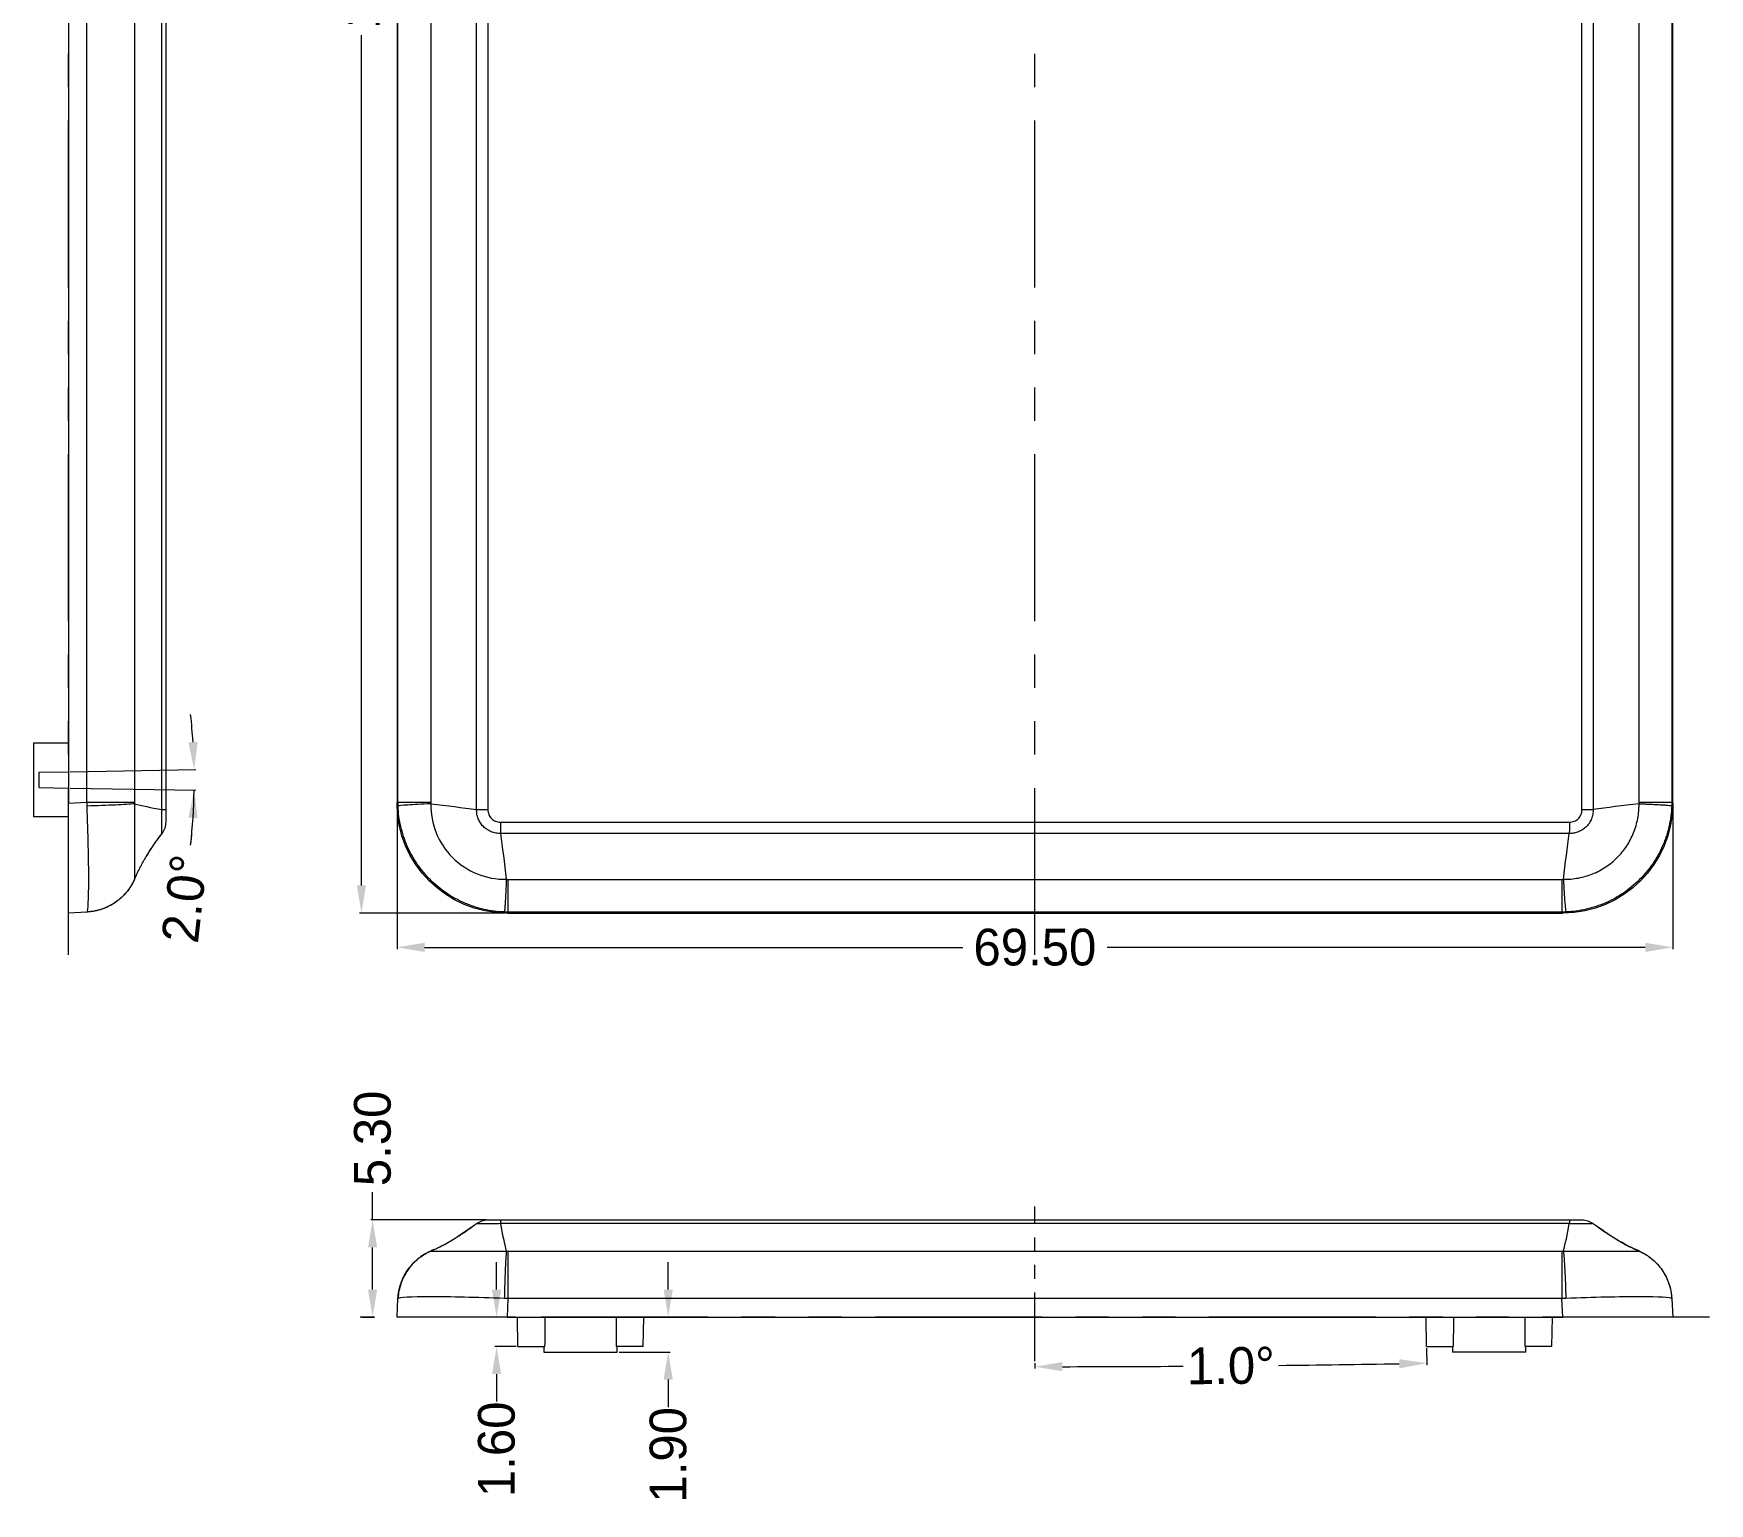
# Model space of a CAD drawing. Extents: x 33 to 501, y 235 to 402.
# Drawn here: x 41 to 132.3, y 235.1 to 315.1 of the extents above; entities that cross this region are included whole.
import ezdxf

# ---------------------------------------------------------------- set-up
doc = ezdxf.new("R2010")
doc.units = 0
doc.header["$MEASUREMENT"] = 0
doc.linetypes.add('PHANTOM', pattern=[2.5, 1.25, -0.25, 0.25, -0.25, 0.25, -0.25])
doc.layers.add('10', color=7, linetype='Continuous')
doc.dimstyles.new('2', dxfattribs={"dimtxt": 2, "dimasz": 1.5, "dimexe": 0.1, "dimexo": 0.1, "dimgap": 0.1, "dimtad": 0, "dimzin": 0, "dimdsep": 46, "dimtxsty": 'Standard', "dimcen": 0, "dimclrd": 4, "dimclre": 4, "dimclrt": 3, "dimadec": 1, "dimazin": 0, "dimtfac": 1, "dimtofl": 0, "dimtmove": 0, "dimatfit": 3, "dimfxl": 0, "dimtolj": 1, "dimtzin": 0, "dimlwd": 9, "dimlwe": 9, "dimarcsym": 0})

# ---------------------------------------------------------------- blocks, each defined once
blk = doc.blocks.new('*D10')
at = {"color": 4, "linetype": 'Continuous', "lineweight": 9}
for p, q in [((60.765, 273.111), (60.765, 265.25)), ((130.265, 273.111), (130.265, 265.25)), ((62.265, 265.35), (91.582, 265.35)), ((128.765, 265.35), (99.449, 265.35))]:
    blk.add_line(p, q, dxfattribs=at)
for points in [[(62.265, 265.6), (62.265, 265.1), (60.765, 265.35)], [(128.765, 265.6), (128.765, 265.1), (130.265, 265.35)]]:
    blk.add_solid(points, dxfattribs=at)
at = {"layer": 'Defpoints', "color": 0, "linetype": 'Continuous', "lineweight": 9}
for p in [(60.765, 273.211), (130.265, 273.211), (130.265, 265.35)]:
    blk.add_point(p, dxfattribs=at)
at = {"color": 3, "linetype": 'Continuous', "lineweight": 9, "insert": (95.515, 265.35), "char_height": 2, "attachment_point": 5}
blk.add_mtext('\\A1;69.50', dxfattribs=at)
blk = doc.blocks.new('*D11')
at = {"color": 4, "linetype": 'Continuous', "lineweight": 9}
for p, q in [((66.657, 371.72), (58.727, 371.72)), ((58.827, 370.22), (58.827, 323.903)), ((58.827, 268.72), (58.827, 315.036)), ((66.657, 267.22), (58.727, 267.22))]:
    blk.add_line(p, q, dxfattribs=at)
for points in [[(58.577, 370.22), (59.077, 370.22), (58.827, 371.72)], [(58.577, 268.72), (59.077, 268.72), (58.827, 267.22)]]:
    blk.add_solid(points, dxfattribs=at)
at = {"layer": 'Defpoints', "color": 0, "linetype": 'Continuous', "lineweight": 9}
for p in [(58.827, 371.72), (66.757, 371.72), (66.757, 267.22)]:
    blk.add_point(p, dxfattribs=at)
at = {"color": 3, "linetype": 'Continuous', "lineweight": 9, "insert": (58.827, 319.47), "char_height": 2, "attachment_point": 5, "rotation": 90}
blk.add_mtext('\\A1;104.50', dxfattribs=at)
blk = doc.blocks.new('*D29')
at = {"color": 4, "linetype": 'Continuous', "lineweight": 9}
for p, q in [((59.435, 250.509), (59.435, 252.009)), ((65.615, 250.509), (59.335, 250.509)), ((59.435, 246.709), (59.435, 249.009)), ((58.865, 245.209), (59.535, 245.209))]:
    blk.add_line(p, q, dxfattribs=at)
for points in [[(59.185, 249.009), (59.685, 249.009), (59.435, 250.509)], [(59.185, 246.709), (59.685, 246.709), (59.435, 245.209)]]:
    blk.add_solid(points, dxfattribs=at)
at = {"layer": 'Defpoints', "color": 0, "linetype": 'Continuous', "lineweight": 9}
for p in [(59.435, 250.509), (65.715, 250.509), (58.765, 245.209)]:
    blk.add_point(p, dxfattribs=at)
at = {"color": 3, "linetype": 'Continuous', "lineweight": 9, "insert": (59.435, 254.943), "char_height": 2, "attachment_point": 5, "rotation": 90}
blk.add_mtext('\\A1;5.30', dxfattribs=at)
blk = doc.blocks.new('*D30')
at = {"color": 4, "linetype": 'Continuous', "lineweight": 9}
for p, q in [((66.189, 246.709), (66.189, 248.209)), ((67.223, 245.209), (66.089, 245.209)), ((67.251, 243.609), (66.089, 243.609)), ((66.189, 242.109), (66.189, 240.609))]:
    blk.add_line(p, q, dxfattribs=at)
for points in [[(65.939, 246.709), (66.439, 246.709), (66.189, 245.209)], [(65.939, 242.109), (66.439, 242.109), (66.189, 243.609)]]:
    blk.add_solid(points, dxfattribs=at)
at = {"layer": 'Defpoints', "color": 0, "linetype": 'Continuous', "lineweight": 9}
for p in [(67.323, 245.209), (66.189, 243.609), (67.351, 243.609)]:
    blk.add_point(p, dxfattribs=at)
at = {"color": 3, "linetype": 'Continuous', "lineweight": 9, "insert": (66.189, 238.009), "char_height": 2, "attachment_point": 5, "rotation": 90}
blk.add_mtext('\\A1;1.60', dxfattribs=at)
blk = doc.blocks.new('*D31')
at = {"color": 4, "linetype": 'Continuous', "lineweight": 9}
for p, q in [((75.54, 246.709), (75.54, 248.209)), ((74.308, 245.209), (75.64, 245.209)), ((72.865, 243.309), (75.64, 243.309)), ((75.54, 241.809), (75.54, 240.309))]:
    blk.add_line(p, q, dxfattribs=at)
for points in [[(75.29, 246.709), (75.79, 246.709), (75.54, 245.209)], [(75.29, 241.809), (75.79, 241.809), (75.54, 243.309)]]:
    blk.add_solid(points, dxfattribs=at)
at = {"layer": 'Defpoints', "color": 0, "linetype": 'Continuous', "lineweight": 9}
for p in [(74.208, 245.209), (72.765, 243.309), (75.54, 243.309)]:
    blk.add_point(p, dxfattribs=at)
at = {"color": 3, "linetype": 'Continuous', "lineweight": 9, "insert": (75.54, 237.709), "char_height": 2, "attachment_point": 5, "rotation": 90}
blk.add_mtext('\\A1;1.90', dxfattribs=at)
blk = doc.blocks.new('*D32')
at = {"color": 4, "linetype": 'Continuous', "lineweight": 9}
for p, q in [((116.852, 243.51), (116.868, 242.596)), ((95.515, 242.703), (95.515, 242.409))]:
    blk.add_line(p, q, dxfattribs=at)
for start, end in [(270.070249, 270.378235), (270.621765, 270.929751)]:
    blk.add_arc((95.515, 1465.921), 1223.412, start, end, dxfattribs=at)
for points in [[(115.363, 242.92), (115.371, 242.421), (116.867, 242.696)], [(97.015, 242.26), (97.015, 242.76), (95.515, 242.509)]]:
    blk.add_solid(points, dxfattribs=at)
at = {"layer": 'Defpoints', "color": 0, "linetype": 'Continuous', "lineweight": 9}
for p in [(95.515, 251.236), (116.823, 245.209), (116.851, 243.609), (95.515, 242.803), (102.633, 242.53)]:
    blk.add_point(p, dxfattribs=at)
at = {"color": 3, "linetype": 'Continuous', "lineweight": 9, "insert": (106.191, 242.556), "char_height": 2, "attachment_point": 5, "rotation": 0.5}
blk.add_mtext('\\A1;1.0°', dxfattribs=at)
blk = doc.blocks.new('*D36')
at = {"color": 4, "linetype": 'Continuous', "lineweight": 9}
for p, q in [((42.963, 274.914), (49.814, 275.033)), ((42.963, 274.025), (49.814, 273.906))]:
    blk.add_line(p, q, dxfattribs=at)
for start, end in [(3.66919, 6.33838), (353.66017, 359), (353.66162, 356.33081)]:
    blk.add_arc((17.518, 274.47), 32.201, start, end, dxfattribs=at)
for points in [[(49.903, 276.541), (49.403, 276.52), (49.714, 275.032)], [(49.403, 272.419), (49.903, 272.399), (49.714, 273.908)]]:
    blk.add_solid(points, dxfattribs=at)
at = {"layer": 'Defpoints', "color": 0, "linetype": 'Continuous', "lineweight": 9}
for p in [(41.263, 274.884), (42.863, 274.912), (41.263, 274.055), (42.863, 274.027), (49.719, 274.657)]:
    blk.add_point(p, dxfattribs=at)
at = {"color": 3, "linetype": 'Continuous', "lineweight": 9, "insert": (49.198, 267.998), "char_height": 2, "attachment_point": 5, "rotation": 83.66017}
blk.add_mtext('\\A1;2.0°', dxfattribs=at)

msp = doc.modelspace()

# ---------------------------------------------------------------- linework, layer by layer
at = {"layer": '10', "color": 1, "linetype": 'PHANTOM', "lineweight": 9, "ltscale": 7.27234}
for p, q in [((42.863, 264.938), (42.863, 374)), ((95.515, 264.938), (95.515, 374)), ((132.265, 245.209), (58.765, 245.209))]:
    msp.add_line(p, q, dxfattribs=at)
at = {"layer": '10', "color": 7, "linetype": 'Continuous', "lineweight": 9}
for p, q in [((42.863, 365.728), (42.863, 273.211)), ((60.765, 365.728), (60.765, 273.211)), ((130.265, 273.211), (130.265, 365.728)), ((40.963, 276.47), (40.963, 274.47)), ((42.863, 276.47), (40.963, 276.47)), ((41.263, 274.884), (42.863, 274.912)), ((41.263, 274.055), (41.263, 274.884)), ((40.963, 274.47), (40.963, 272.47)), ((41.263, 274.055), (42.863, 274.027)), ((42.863, 273.211), (43.875, 273.264)), ((42.863, 267.22), (42.863, 273.211)), ((60.765, 273.211), (60.818, 273.264)), ((130.212, 273.264), (130.265, 273.211)), ((40.963, 272.47), (42.863, 272.47)), ((43.875, 267.273), (42.863, 267.22)), ((66.81, 267.273), (66.757, 267.22)), ((66.757, 267.22), (124.273, 267.22)), ((124.273, 267.22), (124.22, 267.273)), ((62.6, 248.807), (62.601, 248.808)), ((62.6, 248.807), (62.6, 248.807)), ((60.765, 245.209), (60.818, 246.221)), ((66.81, 246.221), (66.757, 245.209)), ((124.273, 245.209), (124.22, 246.221)), ((130.212, 246.221), (130.265, 245.209)), ((66.757, 245.209), (60.765, 245.209)), ((66.757, 245.209), (124.273, 245.209)), ((67.351, 243.609), (67.323, 245.209)), ((74.18, 243.609), (74.208, 245.209)), ((116.851, 243.609), (116.823, 245.209)), ((123.68, 243.609), (123.708, 245.209)), ((130.265, 245.209), (124.273, 245.209)), ((67.351, 243.609), (68.809, 243.609)), ((68.765, 243.609), (68.765, 243.309)), ((68.765, 243.309), (72.765, 243.309)), ((74.18, 243.609), (72.722, 243.609)), ((72.765, 243.309), (72.765, 243.609)), ((116.851, 243.609), (118.309, 243.609)), ((118.265, 243.609), (118.265, 243.309)), ((122.265, 243.309), (118.265, 243.309)), ((123.68, 243.609), (122.222, 243.609)), ((122.265, 243.309), (122.265, 243.609))]:
    msp.add_line(p, q, dxfattribs=at)
at = {"layer": '10', "color": 1, "linetype": 'PHANTOM', "lineweight": 9, "ltscale": 3}
msp.add_line((95.515, 242.803), (95.515, 251.236), dxfattribs=at)
at = {"layer": '10', "color": 7, "linetype": 'Continuous', "lineweight": 9, "extrusion": (0, 0, -1)}
for centre, major_axis in [((66.773, 273.228), (-4.254, -4.254)), ((124.257, 273.228), (4.254, -4.254))]:
    msp.add_ellipse(centre, major_axis=major_axis, ratio=0.997265, start_param=5.499157, end_param=7.067214, dxfattribs=at)
at = {"layer": '10', "color": 7, "linetype": 'Continuous', "lineweight": 9}
for centre, start_param, end_param in [((70.765, 219.865), 1.347752, 1.362048), ((70.765, 219.865), 4.921137, 4.935433), ((120.265, 219.865), 1.347752, 1.362048), ((120.265, 219.865), 4.921137, 4.935433)]:
    msp.add_ellipse(centre, major_axis=(0, 114.58), ratio=0.017455, start_param=start_param, end_param=end_param, dxfattribs=at)
for points, knots in [([(43.875, 273.264), (43.875, 283.306), (43.875, 293.348), (43.875, 303.39), (43.875, 324.151), (43.875, 344.913), (43.875, 365.675)], [0, 0, 0, 0, 0.325994, 0.325994, 0.325994, 1, 1, 1, 1]), ([(46.461, 365.675), (46.461, 363.705), (46.461, 361.734), (46.461, 359.764), (46.461, 351.764), (46.461, 343.764), (46.461, 335.764), (46.461, 327.764), (46.461, 319.764), (46.461, 311.764), (46.461, 298.931), (46.461, 286.098), (46.461, 273.264)], [0, 0, 0, 0, 0.06396, 0.06396, 0.06396, 0.323671, 0.323671, 0.323671, 0.583382, 0.583382, 0.583382, 1, 1, 1, 1]), ([(47.953, 272.856), (47.953, 273.522), (47.953, 274.189), (47.953, 274.856), (47.953, 277.522), (47.953, 280.189), (47.953, 282.856), (47.953, 293.522), (47.953, 304.189), (47.953, 314.856), (47.953, 323.394), (47.953, 331.932), (47.953, 340.47), (47.953, 349.008), (47.953, 357.546), (47.953, 366.083)], [0, 0, 0, 0, 0.021453, 0.021453, 0.021453, 0.107264, 0.107264, 0.107264, 0.45051, 0.45051, 0.45051, 0.725255, 0.725255, 0.725255, 1, 1, 1, 1]), ([(48.163, 366.089), (48.163, 357.492), (48.163, 348.895), (48.163, 340.299), (48.163, 317.816), (48.163, 295.333), (48.163, 272.851)], [0, 0, 0, 0, 0.276602, 0.276602, 0.276602, 1, 1, 1, 1]), ([(60.818, 273.264), (60.818, 283.306), (60.818, 293.348), (60.818, 303.39), (60.818, 324.151), (60.818, 344.913), (60.818, 365.675)], [0, 0, 0, 0, 0.325994, 0.325994, 0.325994, 1, 1, 1, 1]), ([(62.6, 365.675), (62.6, 363.705), (62.6, 361.734), (62.6, 359.764), (62.6, 351.764), (62.6, 343.764), (62.6, 335.764), (62.6, 327.764), (62.6, 319.764), (62.6, 311.764), (62.6, 298.931), (62.6, 286.098), (62.6, 273.264)], [0, 0, 0, 0, 0.06396, 0.06396, 0.06396, 0.323671, 0.323671, 0.323671, 0.583382, 0.583382, 0.583382, 1, 1, 1, 1]), ([(65.102, 272.856), (65.102, 273.522), (65.102, 274.189), (65.102, 274.856), (65.102, 277.522), (65.102, 280.189), (65.102, 282.856), (65.102, 293.522), (65.102, 304.189), (65.102, 314.856), (65.102, 323.394), (65.102, 331.932), (65.102, 340.47), (65.102, 349.008), (65.102, 357.546), (65.102, 366.083)], [0, 0, 0, 0, 0.021453, 0.021453, 0.021453, 0.107264, 0.107264, 0.107264, 0.45051, 0.45051, 0.45051, 0.725255, 0.725255, 0.725255, 1, 1, 1, 1]), ([(65.715, 366.089), (65.715, 357.492), (65.715, 348.895), (65.715, 340.299), (65.715, 317.816), (65.715, 295.333), (65.715, 272.851)], [0, 0, 0, 0, 0.276602, 0.276602, 0.276602, 1, 1, 1, 1]), ([(125.315, 272.851), (125.315, 281.447), (125.315, 290.044), (125.315, 298.641), (125.315, 321.123), (125.315, 343.606), (125.315, 366.089)], [0, 0, 0, 0, 0.276602, 0.276602, 0.276602, 1, 1, 1, 1]), ([(125.928, 366.083), (125.928, 365.417), (125.928, 364.75), (125.928, 364.083), (125.928, 361.417), (125.928, 358.75), (125.928, 356.083), (125.928, 345.417), (125.928, 334.75), (125.928, 324.083), (125.928, 315.546), (125.928, 307.008), (125.928, 298.47), (125.928, 289.932), (125.928, 281.394), (125.928, 272.856)], [0, 0, 0, 0, 0.021453, 0.021453, 0.021453, 0.107264, 0.107264, 0.107264, 0.45051, 0.45051, 0.45051, 0.725255, 0.725255, 0.725255, 1, 1, 1, 1]), ([(128.43, 273.264), (128.43, 275.235), (128.43, 277.205), (128.43, 279.175), (128.43, 287.175), (128.43, 295.175), (128.43, 303.175), (128.43, 311.175), (128.43, 319.175), (128.43, 327.175), (128.43, 340.008), (128.43, 352.842), (128.43, 365.675)], [0, 0, 0, 0, 0.06396, 0.06396, 0.06396, 0.323671, 0.323671, 0.323671, 0.583382, 0.583382, 0.583382, 1, 1, 1, 1]), ([(130.212, 365.675), (130.212, 355.633), (130.212, 345.591), (130.212, 335.55), (130.212, 314.788), (130.212, 294.026), (130.212, 273.264)], [0, 0, 0, 0, 0.325994, 0.325994, 0.325994, 1, 1, 1, 1]), ([(43.875, 273.264), (44.15, 273.264), (44.423, 273.264), (44.944, 273.264), (45.193, 273.264), (45.646, 273.264), (45.852, 273.264), (46.203, 273.264), (46.349, 273.264), (46.461, 273.264)], [0, 0, 0, 0, 0.25, 0.25, 0.5, 0.5, 0.75, 0.75, 1, 1, 1, 1]), ([(43.88, 267.276), (43.935, 267.329), (43.972, 267.959), (43.972, 270.093), (43.937, 271.539), (43.881, 273.046)], [0, 0, 0, 0, 0.5, 0.5, 1, 1, 1, 1]), ([(46.462, 273.175), (46.24, 273.15), (45.876, 273.125), (44.971, 273.08), (44.431, 273.06), (43.881, 273.046)], [0, 0, 0, 0, 0.5, 0.5, 1, 1, 1, 1]), ([(46.461, 273.264), (46.461, 273.235), (46.461, 273.205), (46.461, 273.182), (46.461, 273.177), (46.461, 273.173), (46.461, 273.168)], [0, 0, 0, 0, 0.99933, 0.99933, 0.99933, 1, 1, 1, 1]), ([(46.462, 273.175), (46.462, 273.166), (46.462, 273.158), (46.462, 273.14), (46.462, 273.115), (46.462, 273.055), (46.462, 273.004), (46.463, 272.902), (46.463, 272.833), (46.463, 272.63), (46.463, 272.496), (46.463, 272.099), (46.463, 271.841), (46.463, 271.463), (46.463, 271.338), (46.463, 271.099), (46.463, 270.983), (46.463, 270.647), (46.463, 270.438), (46.463, 270.148), (46.463, 270.056), (46.463, 269.884), (46.463, 269.803), (46.463, 269.58), (46.463, 269.455), (46.463, 269.303), (46.463, 269.259), (46.463, 269.182), (46.463, 269.151), (46.463, 269.077), (46.463, 269.049), (46.462, 269.058)], [0, 0, 0, 0, 0.003906, 0.003906, 0.007812, 0.015625, 0.03125, 0.03125, 0.0625, 0.0625, 0.125, 0.125, 0.25, 0.25, 0.3125, 0.3125, 0.375, 0.375, 0.5, 0.5, 0.5625, 0.5625, 0.625, 0.625, 0.75, 0.75, 0.8125, 0.8125, 0.875, 0.875, 1, 1, 1, 1]), ([(60.818, 273.264), (60.833, 273.264), (60.885, 273.264), (61.063, 273.264), (61.187, 273.264), (61.5, 273.264), (61.688, 273.264), (62.112, 273.264), (62.348, 273.264), (62.6, 273.264)], [0, 0, 0, 0, 0.25, 0.25, 0.5, 0.5, 0.75, 0.75, 1, 1, 1, 1]), ([(62.603, 273.175), (62.1, 273.15), (61.661, 273.125), (61.036, 273.08), (60.852, 273.06), (60.823, 273.046)], [0, 0, 0, 0, 0.5, 0.5, 1, 1, 1, 1]), ([(66.611, 267.276), (66.234, 267.289), (65.864, 267.338), (65.318, 267.461), (65.137, 267.511), (64.869, 267.599), (64.779, 267.63), (64.604, 267.697), (64.517, 267.732), (64.088, 267.919), (63.762, 268.098), (63.298, 268.413), (63.147, 268.526), (62.856, 268.766), (62.716, 268.893), (62.315, 269.293), (62.077, 269.581), (61.762, 270.042), (61.663, 270.2), (61.482, 270.528), (61.398, 270.698), (61.172, 271.214), (61.055, 271.567), (60.929, 272.112), (60.896, 272.296), (60.846, 272.669), (60.83, 272.857), (60.823, 273.046)], [0, 0, 0, 0, 0.125, 0.125, 0.1875, 0.1875, 0.21875, 0.21875, 0.25, 0.25, 0.375, 0.375, 0.4375, 0.4375, 0.5, 0.5, 0.625, 0.625, 0.6875, 0.6875, 0.75, 0.75, 0.875, 0.875, 0.9375, 0.9375, 1, 1, 1, 1]), ([(62.6, 273.264), (62.6, 273.235), (62.6, 273.205), (62.601, 273.182), (62.601, 273.177), (62.601, 273.173), (62.601, 273.168)], [0, 0, 0, 0, 0.99933, 0.99933, 0.99933, 1, 1, 1, 1]), ([(62.603, 273.175), (62.614, 272.628), (62.696, 272.093), (63.102, 271.085), (63.4, 270.631), (64.559, 269.471), (65.628, 269.041), (66.72, 269.058)], [0, 0, 0, 0, 0.25, 0.25, 0.5, 0.5, 1, 1, 1, 1]), ([(124.31, 269.058), (124.447, 269.056), (124.584, 269.06), (124.855, 269.084), (124.989, 269.102), (125.386, 269.176), (125.644, 269.252), (126.022, 269.404), (126.146, 269.461), (126.386, 269.587), (126.502, 269.656), (126.838, 269.878), (127.047, 270.048), (127.337, 270.337), (127.429, 270.438), (127.601, 270.65), (127.682, 270.76), (127.905, 271.098), (128.03, 271.336), (128.181, 271.712), (128.226, 271.84), (128.302, 272.102), (128.334, 272.234), (128.383, 272.499), (128.401, 272.633), (128.419, 272.835), (128.425, 272.936), (128.427, 273.055), (128.428, 273.115), (128.428, 273.14), (128.427, 273.158), (128.427, 273.166), (128.427, 273.175)], [0, 0, 0, 0, 0.0625, 0.0625, 0.125, 0.125, 0.25, 0.25, 0.3125, 0.3125, 0.375, 0.375, 0.5, 0.5, 0.5625, 0.5625, 0.625, 0.625, 0.75, 0.75, 0.8125, 0.8125, 0.875, 0.875, 0.9375, 0.9375, 0.96875, 0.984375, 0.992188, 0.996094, 0.996094, 1, 1, 1, 1]), ([(130.209, 273.066), (130.195, 272.689), (130.147, 272.318), (130.023, 271.772), (129.974, 271.591), (129.886, 271.323), (129.854, 271.234), (129.788, 271.058), (129.752, 270.971), (129.566, 270.543), (129.387, 270.216), (129.072, 269.752), (128.959, 269.601), (128.719, 269.31), (128.592, 269.171), (128.192, 268.77), (127.904, 268.531), (127.443, 268.216), (127.285, 268.118), (126.957, 267.936), (126.787, 267.852), (126.271, 267.626), (125.918, 267.509), (125.373, 267.384), (125.189, 267.35), (124.816, 267.3), (124.627, 267.284), (124.439, 267.277)], [0, 0, 0, 0, 0.125, 0.125, 0.1875, 0.1875, 0.21875, 0.21875, 0.25, 0.25, 0.375, 0.375, 0.4375, 0.4375, 0.5, 0.5, 0.625, 0.625, 0.6875, 0.6875, 0.75, 0.75, 0.875, 0.875, 0.9375, 0.9375, 1, 1, 1, 1]), ([(128.429, 273.168), (128.429, 273.173), (128.429, 273.177), (128.429, 273.182), (128.43, 273.205), (128.43, 273.235), (128.43, 273.264)], [0, 0, 0, 0, 0.00067, 0.00067, 0.00067, 1, 1, 1, 1]), ([(128.429, 273.175), (128.516, 273.171), (128.699, 273.163), (128.971, 273.151), (129.25, 273.137), (129.524, 273.122), (129.777, 273.107), (129.991, 273.092), (130.153, 273.077), (130.19, 273.07), (130.209, 273.066)], [0, 0, 0, 0, 0.086884, 0.184666, 0.293344, 0.412913, 0.543368, 0.684704, 0.836917, 1, 1, 1, 1]), ([(128.43, 273.264), (128.682, 273.264), (128.919, 273.264), (129.343, 273.264), (129.53, 273.264), (129.843, 273.264), (129.968, 273.264), (130.145, 273.264), (130.198, 273.264), (130.212, 273.264)], [0, 0, 0, 0, 0.25, 0.25, 0.5, 0.5, 0.75, 0.75, 1, 1, 1, 1]), ([(47.954, 271.558), (47.95, 271.587), (47.949, 271.631), (47.948, 271.696), (47.947, 271.755), (47.947, 271.833), (47.947, 271.925), (47.947, 272.039), (47.948, 272.179), (47.949, 272.329), (47.949, 272.459), (47.951, 272.599), (47.952, 272.739), (47.953, 272.778), (47.953, 272.817), (47.954, 272.849), (47.954, 272.853), (47.954, 272.858), (47.954, 272.862)], [0, 0, 0, 0, 0.308953, 0.308953, 0.308953, 0.499345, 0.499345, 0.499345, 0.737901, 0.737901, 0.737901, 0.943916, 0.943916, 0.943916, 0.999971, 0.999971, 0.999971, 1, 1, 1, 1]), ([(47.954, 272.856), (48.021, 272.855), (48.074, 272.854), (48.109, 272.853), (48.139, 272.853), (48.156, 272.852), (48.16, 272.851), (48.164, 272.85)], [0, 0, 0, 0, 0.501081, 0.501081, 0.501081, 0.924763, 1, 1, 1, 1]), ([(48.163, 272.17), (48.163, 272.115), (48.158, 272.06), (48.14, 271.952), (48.127, 271.898), (48.073, 271.741), (48.022, 271.645), (47.954, 271.558)], [0, 0, 0, 0, 0.25, 0.25, 0.5, 0.5, 1, 1, 1, 1]), ([(48.163, 272.851), (48.163, 272.829), (48.163, 272.808), (48.163, 272.786), (48.163, 272.713), (48.163, 272.639), (48.163, 272.572), (48.163, 272.495), (48.163, 272.423), (48.163, 272.364), (48.163, 272.316), (48.163, 272.276), (48.163, 272.246), (48.163, 272.211), (48.163, 272.188), (48.163, 272.178), (48.163, 272.173), (48.163, 272.169)], [0, 0, 0, 0, 0.059419, 0.059419, 0.059419, 0.26576, 0.26576, 0.26576, 0.500643, 0.500643, 0.500643, 0.687204, 0.687204, 0.687204, 0.897282, 0.897282, 1, 1, 1, 1]), ([(66.401, 271.558), (66.315, 271.555), (66.228, 271.561), (66.059, 271.591), (65.977, 271.614), (65.818, 271.677), (65.74, 271.717), (65.597, 271.811), (65.53, 271.864), (65.408, 271.987), (65.355, 272.053), (65.262, 272.196), (65.223, 272.272), (65.16, 272.432), (65.136, 272.514), (65.107, 272.683), (65.1, 272.77), (65.103, 272.856)], [0, 0, 0, 0, 0.125, 0.125, 0.25, 0.25, 0.375, 0.375, 0.5, 0.5, 0.625, 0.625, 0.75, 0.75, 0.875, 0.875, 1, 1, 1, 1]), ([(65.103, 272.856), (65.191, 272.855), (65.287, 272.854), (65.444, 272.853), (65.497, 272.852), (65.605, 272.852), (65.661, 272.851), (65.715, 272.851)], [0, 0, 0, 0, 0.5, 0.5, 0.75, 0.75, 1, 1, 1, 1]), ([(65.715, 272.851), (65.714, 272.805), (65.718, 272.76), (65.734, 272.672), (65.746, 272.629), (65.78, 272.546), (65.8, 272.506), (65.849, 272.431), (65.877, 272.396), (65.941, 272.332), (65.976, 272.304), (66.051, 272.255), (66.091, 272.234), (66.174, 272.201), (66.217, 272.189), (66.306, 272.172), (66.351, 272.169), (66.396, 272.17)], [0, 0, 0, 0, 0.125, 0.125, 0.25, 0.25, 0.375, 0.375, 0.5, 0.5, 0.625, 0.625, 0.75, 0.75, 0.875, 0.875, 1, 1, 1, 1]), ([(66.396, 272.17), (66.397, 272.115), (66.397, 272.06), (66.398, 271.952), (66.398, 271.898), (66.4, 271.741), (66.401, 271.645), (66.401, 271.558)], [0, 0, 0, 0, 0.25, 0.25, 0.5, 0.5, 1, 1, 1, 1]), ([(66.396, 272.17), (74.993, 272.17), (83.589, 272.17), (92.186, 272.17), (103.002, 272.17), (113.818, 272.17), (124.634, 272.17)], [0, 0, 0, 0, 0.442836, 0.442836, 0.442836, 1, 1, 1, 1]), ([(125.927, 272.856), (125.93, 272.77), (125.924, 272.683), (125.894, 272.513), (125.87, 272.431), (125.808, 272.272), (125.768, 272.195), (125.674, 272.051), (125.62, 271.985), (125.498, 271.863), (125.431, 271.809), (125.289, 271.717), (125.213, 271.677), (125.053, 271.614), (124.97, 271.591), (124.802, 271.561), (124.715, 271.555), (124.629, 271.558)], [0, 0, 0, 0, 0.125, 0.125, 0.25, 0.25, 0.375, 0.375, 0.5, 0.5, 0.625, 0.625, 0.75, 0.75, 0.875, 0.875, 1, 1, 1, 1]), ([(124.634, 272.17), (124.634, 272.115), (124.633, 272.06), (124.632, 271.952), (124.632, 271.898), (124.631, 271.741), (124.63, 271.645), (124.629, 271.558)], [0, 0, 0, 0, 0.25, 0.25, 0.5, 0.5, 1, 1, 1, 1]), ([(124.634, 272.17), (124.679, 272.169), (124.725, 272.172), (124.813, 272.189), (124.856, 272.201), (124.939, 272.234), (124.979, 272.255), (125.054, 272.303), (125.089, 272.331), (125.153, 272.395), (125.181, 272.43), (125.23, 272.505), (125.251, 272.546), (125.284, 272.629), (125.296, 272.672), (125.313, 272.76), (125.316, 272.805), (125.315, 272.851)], [0, 0, 0, 0, 0.125, 0.125, 0.25, 0.25, 0.375, 0.375, 0.5, 0.5, 0.625, 0.625, 0.75, 0.75, 0.875, 0.875, 1, 1, 1, 1]), ([(125.315, 272.851), (125.37, 272.851), (125.425, 272.852), (125.533, 272.852), (125.586, 272.853), (125.743, 272.854), (125.84, 272.855), (125.927, 272.856)], [0, 0, 0, 0, 0.25, 0.25, 0.5, 0.5, 1, 1, 1, 1]), ([(124.629, 271.557), (123.962, 271.557), (123.296, 271.557), (122.629, 271.557), (119.962, 271.557), (117.296, 271.557), (114.629, 271.557), (109.296, 271.557), (103.962, 271.557), (98.629, 271.557), (93.258, 271.557), (87.886, 271.557), (82.515, 271.557), (79.358, 271.557), (76.201, 271.557), (73.044, 271.557), (70.829, 271.557), (68.615, 271.557), (66.401, 271.557)], [0, 0, 0, 0, 0.034348, 0.034348, 0.034348, 0.17174, 0.17174, 0.17174, 0.446523, 0.446523, 0.446523, 0.723262, 0.723262, 0.723262, 0.885927, 0.885927, 0.885927, 1, 1, 1, 1]), ([(46.461, 269.054), (46.349, 268.803), (46.203, 268.566), (45.852, 268.142), (45.646, 267.954), (45.193, 267.642), (44.944, 267.517), (44.423, 267.34), (44.15, 267.287), (43.875, 267.273)], [0, 0, 0, 0, 0.25, 0.25, 0.5, 0.5, 0.75, 0.75, 1, 1, 1, 1]), ([(46.461, 269.055), (46.456, 269.043), (46.445, 269.018), (46.427, 268.98), (46.408, 268.942), (46.389, 268.903), (46.368, 268.864), (46.347, 268.824), (46.325, 268.784), (46.301, 268.744), (46.277, 268.703), (46.251, 268.662), (46.224, 268.621), (46.197, 268.579), (46.168, 268.538), (46.138, 268.496), (46.106, 268.454), (46.074, 268.412), (46.04, 268.37), (46.005, 268.328), (45.968, 268.286), (45.93, 268.244), (45.891, 268.202), (45.851, 268.16), (45.809, 268.118), (45.765, 268.077), (45.721, 268.036), (45.675, 267.996), (45.627, 267.956), (45.578, 267.916), (45.527, 267.877), (45.475, 267.839), (45.422, 267.801), (45.367, 267.764), (45.31, 267.728), (45.252, 267.692), (45.193, 267.658), (45.131, 267.624), (45.069, 267.592), (45.005, 267.561), (44.939, 267.531), (44.872, 267.502), (44.804, 267.474), (44.734, 267.448), (44.663, 267.424), (44.59, 267.401), (44.516, 267.379), (44.441, 267.359), (44.364, 267.342), (44.287, 267.326), (44.208, 267.311), (44.127, 267.299), (44.046, 267.289), (43.964, 267.281), (43.908, 267.278), (43.88, 267.276)], [0, 0, 0, 0, 0.012409, 0.025067, 0.037973, 0.051128, 0.064531, 0.078183, 0.092082, 0.106231, 0.120628, 0.135273, 0.150166, 0.165308, 0.180699, 0.196338, 0.212225, 0.228361, 0.244745, 0.261377, 0.278258, 0.295387, 0.312765, 0.330391, 0.348266, 0.366388, 0.38476, 0.403379, 0.422247, 0.441364, 0.460729, 0.480342, 0.500204, 0.520314, 0.540672, 0.561279, 0.582134, 0.603238, 0.62459, 0.64619, 0.668039, 0.690136, 0.712481, 0.735075, 0.757917, 0.781008, 0.804347, 0.827934, 0.85177, 0.875854, 0.900187, 0.924767, 0.949597, 0.974674, 1, 1, 1, 1]), ([(66.72, 269.055), (66.717, 268.969), (66.709, 268.786), (66.696, 268.514), (66.683, 268.235), (66.668, 267.961), (66.653, 267.708), (66.637, 267.493), (66.623, 267.332), (66.615, 267.295), (66.611, 267.276)], [0, 0, 0, 0, 0.086884, 0.184666, 0.293344, 0.412913, 0.543368, 0.684704, 0.836917, 1, 1, 1, 1]), ([(66.714, 269.056), (66.718, 269.056), (66.723, 269.055), (66.727, 269.055), (66.75, 269.055), (66.78, 269.054), (66.81, 269.054)], [0, 0, 0, 0, 0.00067, 0.00067, 0.00067, 1, 1, 1, 1]), ([(66.81, 269.054), (68.78, 269.054), (70.75, 269.054), (72.721, 269.054), (80.721, 269.054), (88.721, 269.054), (96.721, 269.054), (105.887, 269.054), (115.054, 269.054), (124.22, 269.054)], [0, 0, 0, 0, 0.102953, 0.102953, 0.102953, 0.520995, 0.520995, 0.520995, 1, 1, 1, 1]), ([(66.81, 269.054), (66.81, 268.803), (66.81, 268.566), (66.81, 268.142), (66.81, 267.954), (66.81, 267.642), (66.81, 267.517), (66.81, 267.34), (66.81, 267.287), (66.81, 267.273)], [0, 0, 0, 0, 0.25, 0.25, 0.5, 0.5, 0.75, 0.75, 1, 1, 1, 1]), ([(124.22, 269.054), (124.25, 269.054), (124.28, 269.055), (124.303, 269.055), (124.308, 269.055), (124.312, 269.056), (124.317, 269.056)], [0, 0, 0, 0, 0.99933, 0.99933, 0.99933, 1, 1, 1, 1]), ([(124.22, 269.054), (124.22, 268.803), (124.22, 268.566), (124.22, 268.142), (124.22, 267.954), (124.22, 267.642), (124.22, 267.517), (124.22, 267.34), (124.22, 267.287), (124.22, 267.273)], [0, 0, 0, 0, 0.25, 0.25, 0.5, 0.5, 0.75, 0.75, 1, 1, 1, 1]), ([(124.31, 269.058), (124.335, 268.555), (124.36, 268.115), (124.405, 267.49), (124.425, 267.306), (124.439, 267.277)], [0, 0, 0, 0, 0.5, 0.5, 1, 1, 1, 1]), ([(124.22, 267.273), (114.179, 267.273), (104.137, 267.273), (94.095, 267.273), (90.239, 267.273), (86.383, 267.273), (82.528, 267.273), (77.288, 267.273), (72.049, 267.273), (66.81, 267.273)], [0, 0, 0, 0, 0.524734, 0.524734, 0.524734, 0.726224, 0.726224, 0.726224, 1, 1, 1, 1]), ([(66.408, 250.301), (66.403, 250.3), (66.399, 250.3), (66.394, 250.3), (66.332, 250.299), (66.263, 250.299), (66.195, 250.298), (66.054, 250.296), (65.914, 250.295), (65.787, 250.295), (65.671, 250.294), (65.562, 250.294), (65.47, 250.294), (65.356, 250.294), (65.263, 250.294), (65.201, 250.295), (65.146, 250.296), (65.122, 250.297), (65.118, 250.297), (65.112, 250.298), (65.094, 250.299), (65.099, 250.299), (65.103, 250.3), (65.107, 250.302), (65.112, 250.304)], [0, 0, 0, 0, 0.000029, 0.000029, 0.000029, 0.099778, 0.099778, 0.099778, 0.308953, 0.308953, 0.308953, 0.499345, 0.499345, 0.499345, 0.737901, 0.737901, 0.737901, 0.943916, 0.943916, 0.943916, 0.999971, 0.999971, 0.999971, 1, 1, 1, 1]), ([(65.103, 250.3), (65.191, 250.368), (65.287, 250.42), (65.444, 250.474), (65.497, 250.487), (65.605, 250.505), (65.661, 250.509), (65.715, 250.509)], [0, 0, 0, 0, 0.5, 0.5, 0.75, 0.75, 1, 1, 1, 1]), ([(65.715, 250.509), (65.741, 250.509), (65.77, 250.509), (65.802, 250.509), (65.85, 250.509), (65.909, 250.509), (65.956, 250.509), (66.012, 250.509), (66.071, 250.509), (66.138, 250.509), (66.211, 250.509), (66.285, 250.509), (66.322, 250.509), (66.359, 250.509), (66.396, 250.509)], [0, 0, 0, 0, 0.26576, 0.26576, 0.500643, 0.500643, 0.500643, 0.687204, 0.687204, 0.687204, 0.897282, 0.897282, 0.897282, 1, 1, 1, 1]), ([(66.394, 250.509), (66.4, 250.512), (66.397, 250.503), (66.398, 250.487), (66.398, 250.474), (66.4, 250.42), (66.401, 250.368), (66.401, 250.3)], [0, 0, 0, 0, 0.25, 0.25, 0.5, 0.5, 1, 1, 1, 1]), ([(66.396, 250.509), (74.993, 250.509), (83.589, 250.509), (92.186, 250.509), (103.002, 250.509), (113.818, 250.509), (124.634, 250.509)], [0, 0, 0, 0, 0.442836, 0.442836, 0.442836, 1, 1, 1, 1]), ([(124.629, 250.3), (123.962, 250.3), (123.296, 250.3), (122.629, 250.3), (119.962, 250.3), (117.296, 250.3), (114.629, 250.3), (109.296, 250.3), (103.962, 250.3), (98.629, 250.3), (93.258, 250.3), (87.886, 250.3), (82.515, 250.3), (79.358, 250.3), (76.201, 250.3), (73.044, 250.3), (70.829, 250.3), (68.615, 250.3), (66.401, 250.3)], [0, 0, 0, 0, 0.034348, 0.034348, 0.034348, 0.17174, 0.17174, 0.17174, 0.446523, 0.446523, 0.446523, 0.723262, 0.723262, 0.723262, 0.885927, 0.885927, 0.885927, 1, 1, 1, 1]), ([(125.927, 250.3), (125.898, 250.296), (125.854, 250.295), (125.789, 250.295), (125.73, 250.294), (125.652, 250.294), (125.56, 250.294), (125.446, 250.294), (125.305, 250.294), (125.156, 250.295), (125.026, 250.296), (124.886, 250.297), (124.745, 250.299), (124.707, 250.299), (124.668, 250.3), (124.636, 250.3), (124.631, 250.3), (124.627, 250.3), (124.622, 250.301)], [0, 0, 0, 0, 0.308953, 0.308953, 0.308953, 0.499345, 0.499345, 0.499345, 0.737901, 0.737901, 0.737901, 0.943916, 0.943916, 0.943916, 0.999971, 0.999971, 0.999971, 1, 1, 1, 1]), ([(124.636, 250.509), (124.63, 250.512), (124.633, 250.503), (124.632, 250.487), (124.632, 250.474), (124.631, 250.42), (124.63, 250.368), (124.629, 250.3)], [0, 0, 0, 0, 0.25, 0.25, 0.5, 0.5, 1, 1, 1, 1]), ([(124.634, 250.509), (124.656, 250.509), (124.677, 250.509), (124.699, 250.509), (124.772, 250.509), (124.845, 250.509), (124.913, 250.509), (124.99, 250.509), (125.062, 250.509), (125.121, 250.509), (125.169, 250.509), (125.208, 250.509), (125.239, 250.509), (125.274, 250.509), (125.297, 250.509), (125.307, 250.509), (125.312, 250.509), (125.316, 250.509)], [0, 0, 0, 0, 0.059419, 0.059419, 0.059419, 0.26576, 0.26576, 0.26576, 0.500643, 0.500643, 0.500643, 0.687205, 0.687205, 0.687205, 0.897282, 0.897282, 1, 1, 1, 1]), ([(125.315, 250.509), (125.37, 250.509), (125.425, 250.505), (125.533, 250.487), (125.586, 250.474), (125.743, 250.42), (125.84, 250.368), (125.927, 250.3)], [0, 0, 0, 0, 0.25, 0.25, 0.5, 0.5, 1, 1, 1, 1]), ([(60.818, 246.221), (60.833, 246.496), (60.885, 246.769), (61.063, 247.291), (61.187, 247.539), (61.5, 247.993), (61.688, 248.198), (61.899, 248.373), (61.902, 248.376), (61.905, 248.379)], [0, 0, 0, 0, 0.33271, 0.33271, 0.665419, 0.665419, 0.998129, 0.998129, 1, 1, 1, 1]), ([(62.603, 248.809), (62.352, 248.698), (62.116, 248.552), (61.692, 248.201), (61.504, 247.997), (61.192, 247.544), (61.067, 247.296), (60.89, 246.775), (60.837, 246.502), (60.823, 246.228)], [0, 0, 0, 0, 0.25, 0.25, 0.5, 0.5, 0.75, 0.75, 1, 1, 1, 1]), ([(62.605, 248.809), (62.598, 248.809), (62.648, 248.809), (62.722, 248.809), (62.797, 248.81), (62.949, 248.81), (63.007, 248.81), (63.133, 248.81), (63.201, 248.81), (63.423, 248.81), (63.593, 248.81), (63.883, 248.81), (63.984, 248.81), (64.195, 248.81), (64.305, 248.81), (64.644, 248.81), (64.882, 248.81), (65.257, 248.81), (65.386, 248.81), (65.648, 248.809), (65.779, 248.809), (66.178, 248.809), (66.447, 248.809), (66.72, 248.809)], [0, 0, 0, 0, 0.015625, 0.125, 0.25, 0.25, 0.3125, 0.3125, 0.375, 0.375, 0.5, 0.5, 0.5625, 0.5625, 0.625, 0.625, 0.75, 0.75, 0.8125, 0.8125, 0.875, 0.875, 1, 1, 1, 1]), ([(66.72, 248.808), (66.717, 248.767), (66.709, 248.68), (66.696, 248.505), (66.683, 248.28), (66.668, 247.994), (66.653, 247.645), (66.637, 247.23), (66.623, 246.751), (66.615, 246.406), (66.611, 246.227)], [0, 0, 0, 0, 0.086884, 0.184666, 0.293344, 0.412913, 0.543368, 0.684704, 0.836917, 1, 1, 1, 1]), ([(66.714, 248.808), (66.718, 248.808), (66.723, 248.808), (66.727, 248.808), (66.75, 248.808), (66.78, 248.807), (66.81, 248.807)], [0, 0, 0, 0, 0.00067, 0.00067, 0.00067, 1, 1, 1, 1]), ([(66.81, 248.807), (68.78, 248.807), (70.75, 248.807), (72.721, 248.807), (80.721, 248.807), (88.721, 248.807), (96.721, 248.807), (105.887, 248.807), (115.054, 248.807), (124.22, 248.807)], [0, 0, 0, 0, 0.102953, 0.102953, 0.102953, 0.520995, 0.520995, 0.520995, 1, 1, 1, 1]), ([(66.81, 248.807), (66.81, 248.696), (66.81, 248.55), (66.81, 248.198), (66.81, 247.993), (66.81, 247.539), (66.81, 247.291), (66.81, 246.769), (66.81, 246.496), (66.81, 246.221)], [0, 0, 0, 0, 0.25, 0.25, 0.5, 0.5, 0.75, 0.75, 1, 1, 1, 1]), ([(124.22, 248.807), (124.25, 248.807), (124.28, 248.808), (124.303, 248.808), (124.308, 248.808), (124.312, 248.808), (124.317, 248.808)], [0, 0, 0, 0, 0.99933, 0.99933, 0.99933, 1, 1, 1, 1]), ([(124.22, 248.807), (124.22, 248.696), (124.22, 248.55), (124.22, 248.198), (124.22, 247.993), (124.22, 247.539), (124.22, 247.291), (124.22, 246.769), (124.22, 246.496), (124.22, 246.221)], [0, 0, 0, 0, 0.25, 0.25, 0.5, 0.5, 0.75, 0.75, 1, 1, 1, 1]), ([(124.31, 248.809), (124.447, 248.809), (124.584, 248.809), (124.855, 248.809), (124.989, 248.809), (125.386, 248.809), (125.644, 248.81), (126.022, 248.81), (126.146, 248.81), (126.386, 248.81), (126.502, 248.81), (126.838, 248.81), (127.047, 248.81), (127.337, 248.81), (127.429, 248.81), (127.601, 248.81), (127.682, 248.81), (127.905, 248.81), (128.03, 248.81), (128.181, 248.81), (128.226, 248.81), (128.302, 248.809), (128.334, 248.809), (128.383, 248.809), (128.401, 248.809), (128.418, 248.809), (128.423, 248.809), (128.427, 248.809)], [0, 0, 0, 0, 0.0625, 0.0625, 0.125, 0.125, 0.25, 0.25, 0.3125, 0.3125, 0.375, 0.375, 0.5, 0.5, 0.5625, 0.5625, 0.625, 0.625, 0.75, 0.75, 0.8125, 0.8125, 0.875, 0.875, 0.9375, 0.9375, 1, 1, 1, 1]), ([(124.31, 248.809), (124.335, 248.587), (124.36, 248.223), (124.405, 247.317), (124.425, 246.777), (124.439, 246.228)], [0, 0, 0, 0, 0.5, 0.5, 1, 1, 1, 1]), ([(128.429, 248.808), (128.442, 248.802), (128.467, 248.791), (128.505, 248.773), (128.543, 248.755), (128.582, 248.735), (128.621, 248.715), (128.661, 248.694), (128.701, 248.671), (128.741, 248.648), (128.782, 248.623), (128.823, 248.598), (128.864, 248.571), (128.905, 248.543), (128.947, 248.514), (128.989, 248.484), (129.031, 248.453), (129.073, 248.42), (129.115, 248.386), (129.157, 248.351), (129.199, 248.315), (129.241, 248.277), (129.283, 248.238), (129.325, 248.197), (129.366, 248.155), (129.408, 248.112), (129.448, 248.067), (129.489, 248.021), (129.529, 247.973), (129.569, 247.924), (129.608, 247.874), (129.646, 247.822), (129.684, 247.768), (129.721, 247.713), (129.757, 247.657), (129.793, 247.599), (129.827, 247.539), (129.86, 247.478), (129.893, 247.415), (129.924, 247.351), (129.954, 247.286), (129.983, 247.219), (130.011, 247.151), (130.037, 247.081), (130.061, 247.009), (130.084, 246.937), (130.106, 246.863), (130.125, 246.788), (130.143, 246.711), (130.159, 246.633), (130.173, 246.554), (130.185, 246.474), (130.195, 246.393), (130.203, 246.31), (130.207, 246.255), (130.209, 246.227)], [0, 0, 0, 0, 0.012409, 0.025067, 0.037973, 0.051128, 0.064531, 0.078183, 0.092082, 0.106231, 0.120628, 0.135273, 0.150166, 0.165308, 0.180699, 0.196338, 0.212225, 0.228361, 0.244745, 0.261377, 0.278258, 0.295387, 0.312765, 0.330391, 0.348266, 0.366388, 0.38476, 0.403379, 0.422248, 0.441364, 0.460729, 0.480342, 0.500204, 0.520314, 0.540672, 0.561279, 0.582134, 0.603238, 0.62459, 0.64619, 0.668039, 0.690136, 0.712481, 0.735075, 0.757917, 0.781008, 0.804347, 0.827934, 0.85177, 0.875854, 0.900187, 0.924767, 0.949597, 0.974674, 1, 1, 1, 1]), ([(128.43, 248.807), (128.682, 248.696), (128.919, 248.55), (129.343, 248.198), (129.53, 247.993), (129.843, 247.539), (129.968, 247.291), (130.145, 246.769), (130.198, 246.496), (130.212, 246.221)], [0, 0, 0, 0, 0.25, 0.25, 0.5, 0.5, 0.75, 0.75, 1, 1, 1, 1]), ([(66.611, 246.227), (65.104, 246.282), (63.652, 246.318), (61.513, 246.318), (60.881, 246.284), (60.823, 246.228)], [0, 0, 0, 0, 0.5, 0.5, 1, 1, 1, 1]), ([(124.22, 246.221), (114.179, 246.221), (104.137, 246.221), (94.095, 246.221), (90.239, 246.221), (86.383, 246.221), (82.528, 246.221), (77.288, 246.221), (72.049, 246.221), (66.81, 246.221)], [0, 0, 0, 0, 0.524734, 0.524734, 0.524734, 0.726224, 0.726224, 0.726224, 1, 1, 1, 1]), ([(130.209, 246.227), (130.156, 246.282), (129.525, 246.318), (127.392, 246.318), (125.946, 246.284), (124.439, 246.228)], [0, 0, 0, 0, 0.5, 0.5, 1, 1, 1, 1])]:
    msp.add_open_spline(points, degree=3, knots=knots, dxfattribs=at)
for points, degree in [([(43.881, 273.046), (43.879, 273.119), (43.877, 273.191), (43.875, 273.264)], 3), ([(46.462, 273.175), (46.856, 273.068), (47.358, 272.961), (47.953, 272.856)], 3), ([(60.823, 273.046), (60.82, 273.119), (60.818, 273.191), (60.818, 273.264)], 3), ([(62.603, 273.175), (63.492, 273.068), (64.334, 272.961), (65.102, 272.856)], 3), ([(128.427, 273.175), (127.538, 273.068), (126.697, 272.961), (125.928, 272.856)], 3), ([(130.212, 273.264), (130.212, 273.198), (130.211, 273.132), (130.209, 273.066)], 3), ([(47.954, 272.856), (47.954, 272.856), (47.954, 272.856), (47.953, 272.856)], 3), ([(47.954, 272.856), (47.954, 272.856), (47.954, 272.856), (47.954, 272.856)], 3), ([(65.103, 272.856), (65.103, 272.856), (65.103, 272.856), (65.102, 272.856)], 3), ([(65.103, 272.856), (65.103, 272.856), (65.103, 272.856), (65.103, 272.856)], 3), ([(125.927, 272.856), (125.927, 272.856), (125.927, 272.856), (125.927, 272.856)], 3), ([(125.928, 272.856), (125.928, 272.856), (125.927, 272.856), (125.927, 272.856)], 3), ([(46.455, 269.041), (47.058, 270.404), (47.965, 271.571)], 2), ([(47.953, 271.557), (47.637, 271.149), (47.347, 270.72), (47.086, 270.275)], 3), ([(66.401, 271.557), (66.401, 271.557), (66.401, 271.557), (66.401, 271.558)], 3), ([(66.401, 271.558), (66.401, 271.558), (66.401, 271.558), (66.401, 271.558)], 3), ([(66.401, 271.557), (66.506, 270.788), (66.614, 269.947), (66.72, 269.058)], 3), ([(124.31, 269.058), (124.417, 269.947), (124.524, 270.788), (124.629, 271.557)], 3), ([(124.629, 271.558), (124.629, 271.557), (124.629, 271.557), (124.629, 271.557)], 3), ([(124.629, 271.558), (124.629, 271.558), (124.629, 271.558), (124.629, 271.558)], 3), ([(43.875, 267.273), (43.88, 267.276)], 1), ([(66.81, 267.273), (66.744, 267.273), (66.677, 267.274), (66.611, 267.276)], 3), ([(124.439, 267.277), (124.366, 267.274), (124.293, 267.273), (124.22, 267.273)], 3), ([(65.054, 250.268), (63.991, 249.543)], 1), ([(65.116, 250.311), (64.588, 249.901), (64.023, 249.554)], 2), ([(65.117, 250.311), (65.054, 250.268)], 1), ([(66.401, 250.3), (66.506, 249.704), (66.614, 249.203), (66.72, 248.809)], 3), ([(66.401, 250.3), (66.401, 250.3), (66.401, 250.3), (66.401, 250.3)], 3), ([(66.401, 250.3), (66.401, 250.3), (66.401, 250.3), (66.401, 250.3)], 3), ([(124.31, 248.809), (124.417, 249.203), (124.524, 249.704), (124.629, 250.3)], 3), ([(124.629, 250.3), (124.629, 250.3), (124.629, 250.3), (124.629, 250.3)], 3), ([(124.629, 250.3), (124.629, 250.3), (124.629, 250.3), (124.629, 250.3)], 3), ([(127.054, 249.533), (125.913, 250.311)], 1), ([(127.054, 249.526), (126.464, 249.884), (125.914, 250.311)], 2), ([(63.991, 249.543), (63.341, 249.091), (62.587, 248.802)], 2), ([(62.749, 248.875), (63.178, 249.072), (63.596, 249.294), (63.999, 249.539)], 3), ([(128.294, 248.869), (127.866, 249.065), (127.449, 249.286), (127.047, 249.53)], 3), ([(128.443, 248.802), (127.697, 249.087), (127.054, 249.533)], 2), ([(61.993, 248.448), (62.18, 248.591), (62.384, 248.712), (62.6, 248.807)], 3), ([(62.75, 248.875), (62.667, 248.837), (62.584, 248.8)], 2), ([(128.446, 248.8), (128.363, 248.837), (128.281, 248.875)], 2), ([(60.823, 246.228), (60.818, 246.221)], 1), ([(66.81, 246.221), (66.744, 246.223), (66.677, 246.225), (66.611, 246.227)], 3), ([(124.439, 246.228), (124.366, 246.225), (124.293, 246.223), (124.22, 246.221)], 3), ([(130.212, 246.221), (130.209, 246.227)], 1)]:
    msp.add_open_spline(points, degree=degree, dxfattribs=at)

# ---------------------------------------------------------------- dimensions: what is measured, and where the dimension line sits
at = {"linetype": 'Continuous', "lineweight": 9}
for base, p1, p2, picture, middle in [((58.827, 371.72), (66.757, 267.22), (66.757, 371.72), '*D11', (58.827, 319.47)), ((59.435, 250.509), (58.765, 245.209), (65.715, 250.509), '*D29', (59.435, 254.943)), ((66.189, 243.609), (67.323, 245.209), (67.351, 243.609), '*D30', (66.189, 238.009)), ((75.54, 243.309), (74.208, 245.209), (72.765, 243.309), '*D31', (75.54, 237.709))]:
    dim = msp.add_linear_dim(base=base, p1=p1, p2=p2, angle=90, dimstyle='2', dxfattribs=at)
    dim.commit()
    dim.dimension.update_dxf_attribs({"geometry": picture, "text_midpoint": middle})
for base, line1, line2, picture, middle in [((49.719, 274.657), ((41.263, 274.884), (42.863, 274.912)), ((41.263, 274.055), (42.863, 274.027)), '*D36', (49.198, 267.998)), ((102.633, 242.53), ((116.851, 243.609), (116.823, 245.209)), ((95.515, 242.803), (95.515, 251.236)), '*D32', (106.191, 242.556))]:
    dim = msp.add_angular_dim_2l(base=base, line1=line1, line2=line2, dimstyle='2', dxfattribs=at)
    dim.commit()
    dim.dimension.update_dxf_attribs({"geometry": picture, "text_midpoint": middle})
dim = msp.add_linear_dim(base=(130.265, 265.35), p1=(60.765, 273.211), p2=(130.265, 273.211), dimstyle='2', dxfattribs=at)
dim.commit()
dim.dimension.update_dxf_attribs({"geometry": '*D10', "text_midpoint": (95.515, 265.35)})

doc.saveas('drawing.dxf')
